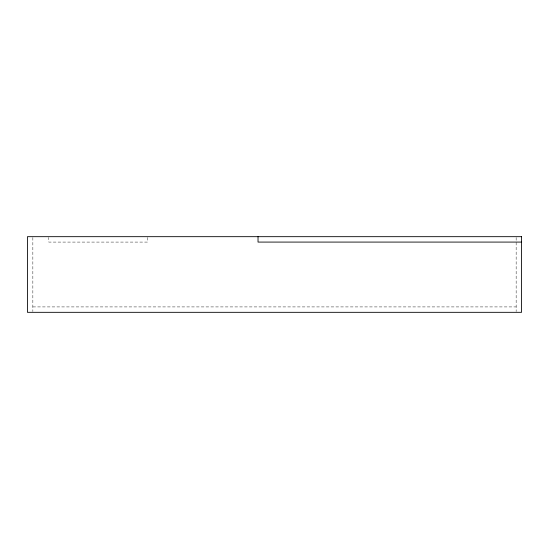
<?xml version="1.0" encoding="UTF-8"?>
<svg xmlns="http://www.w3.org/2000/svg" width="549" height="549" viewBox="0 0 549 549"><rect width="100%" height="100%" fill="white"/><g stroke="black" fill="none" stroke-linecap="round" stroke-linejoin="round"><path stroke-width="0.41" stroke-dasharray="2.75 2.06" d="M32.851 306.918L516.149 306.918M516.149 237.532L516.149 311.551M147.564 237.449L147.564 242.082L48.744 242.082L48.744 237.449M32.851 237.532L32.851 311.551"/><path stroke-width="0.82" d="M521.55 242.082L258.03 242.082L258.03 236.674M521.55 236.674L27.45 236.674L27.45 312.326L521.55 312.326L521.55 236.674"/></g></svg>
